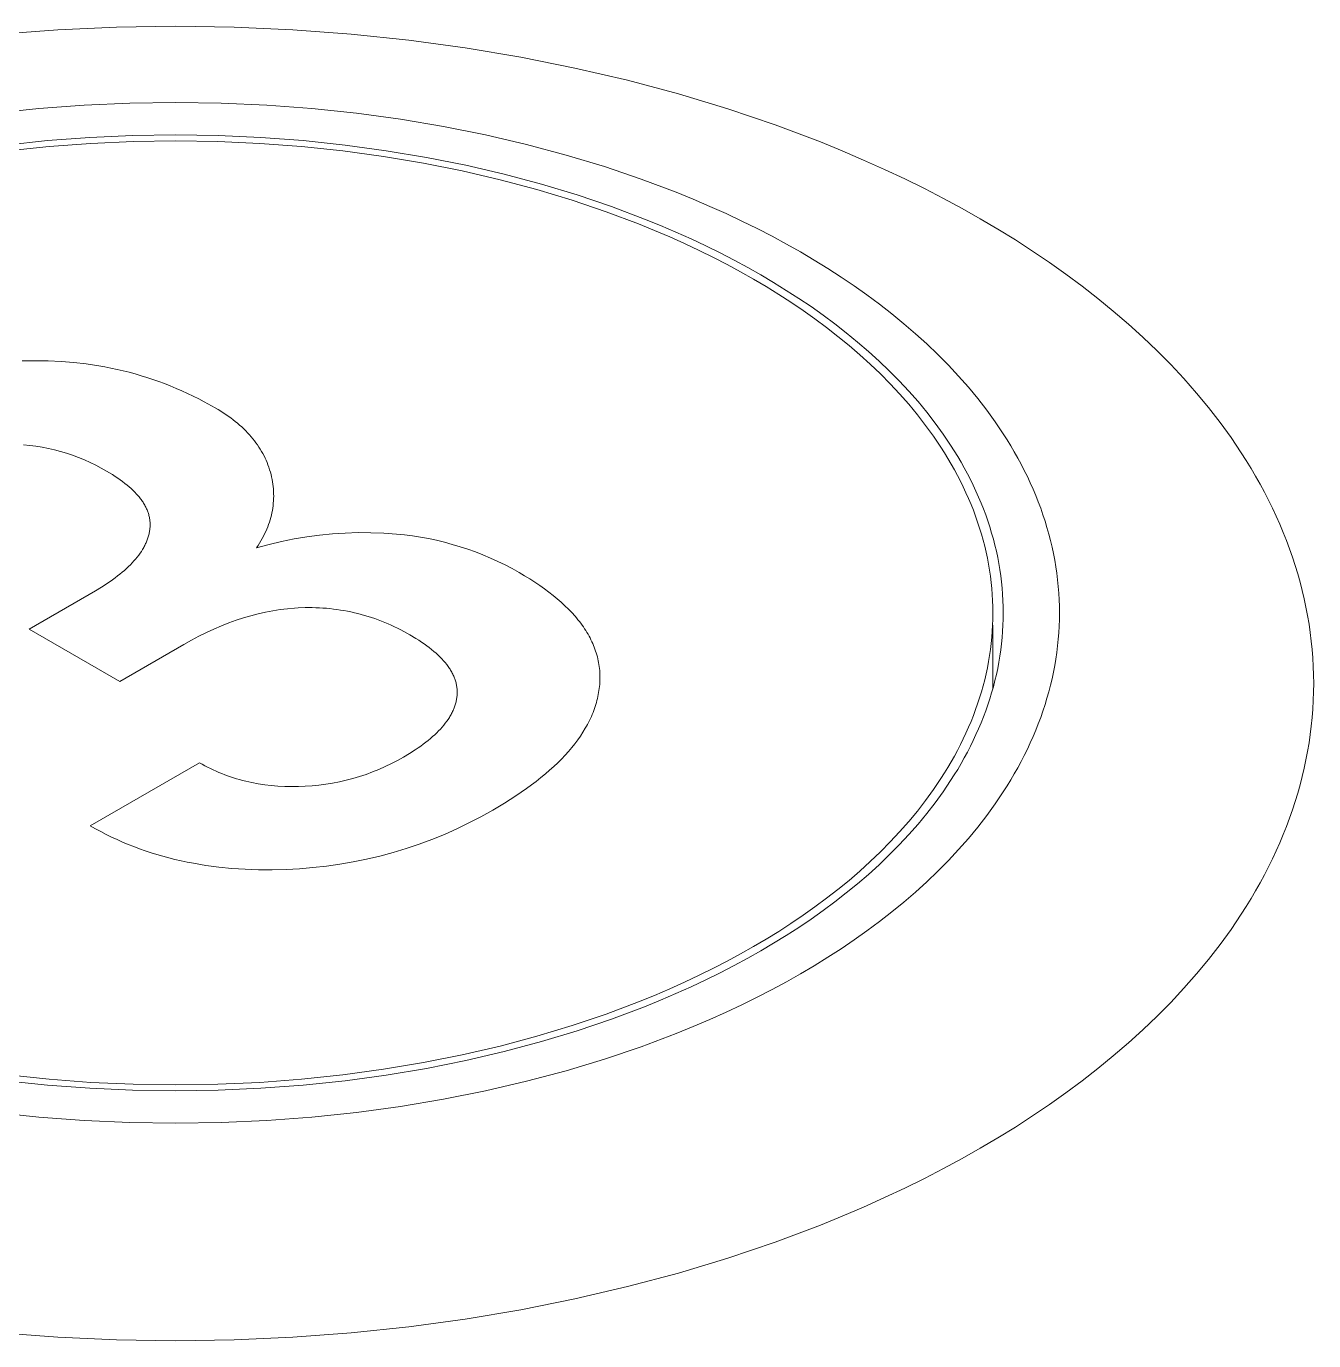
# Model space of a CAD drawing. Header units: inches. Extents: x -8 to 201, y -1 to 136.
# Drawn here: x 144.2291 to 144.5456, y 76.9521 to 77.2752 of the extents above; entities that cross this region are included whole.
import ezdxf

# ---------------------------------------------------------------- set-up
doc = ezdxf.new("R2010")
doc.units = ezdxf.units.IN
doc.layers.add('ZANO_R', color=7, linetype='Continuous', lineweight=0)

msp = doc.modelspace()

# ---------------------------------------------------------------- linework, layer by layer
at = {"layer": 'ZANO_R'}
for p, q in [((144.2369, 77.27431), (144.22259, 77.27324)), ((144.25131, 77.27496), (144.2369, 77.27431)), ((144.26579, 77.27517), (144.25131, 77.27496)), ((144.28027, 77.27496), (144.26579, 77.27517)), ((144.29469, 77.27431), (144.28027, 77.27496)), ((144.30899, 77.27324), (144.29469, 77.27431)), ((144.32313, 77.27175), (144.30899, 77.27324)), ((144.33704, 77.26985), (144.32313, 77.27175)), ((144.35067, 77.26756), (144.33704, 77.26985)), ((144.36398, 77.2649), (144.35067, 77.26756)), ((144.37692, 77.26189), (144.36398, 77.2649)), ((144.38946, 77.25854), (144.37692, 77.26189)), ((144.40157, 77.25488), (144.38946, 77.25854)), ((144.22127, 77.25378), (144.23224, 77.25494)), ((144.23224, 77.25494), (144.24335, 77.25577)), ((144.24335, 77.25577), (144.25455, 77.25627)), ((144.25455, 77.25627), (144.26579, 77.25644)), ((144.26579, 77.25644), (144.27704, 77.25627)), ((144.27704, 77.25627), (144.28823, 77.25577)), ((144.28823, 77.25577), (144.29934, 77.25494)), ((144.29934, 77.25494), (144.31032, 77.25378)), ((144.4132, 77.25094), (144.40157, 77.25488)), ((144.31032, 77.25378), (144.32112, 77.25231)), ((144.32112, 77.25231), (144.33171, 77.25053)), ((144.42434, 77.24674), (144.4132, 77.25094)), ((144.23437, 77.24706), (144.24478, 77.24784)), ((144.24478, 77.24784), (144.25526, 77.24831)), ((144.25526, 77.24831), (144.26579, 77.24847)), ((144.26579, 77.24847), (144.27632, 77.24831)), ((144.27632, 77.24831), (144.28681, 77.24784)), ((144.28681, 77.24784), (144.29721, 77.24706)), ((144.33171, 77.25053), (144.34204, 77.24846)), ((144.34204, 77.24846), (144.3521, 77.24612)), ((144.22409, 77.24598), (144.23437, 77.24706)), ((144.22462, 77.24454), (144.23477, 77.24561)), ((144.23477, 77.24561), (144.24504, 77.24638)), ((144.24504, 77.24638), (144.25539, 77.24685)), ((144.25539, 77.24685), (144.26579, 77.247)), ((144.26579, 77.247), (144.27619, 77.24685)), ((144.27619, 77.24685), (144.28655, 77.24638)), ((144.28655, 77.24638), (144.29682, 77.24561)), ((144.29682, 77.24561), (144.30697, 77.24454)), ((144.29721, 77.24706), (144.30749, 77.24598)), ((144.30697, 77.24454), (144.31696, 77.24318)), ((144.30749, 77.24598), (144.31761, 77.2446)), ((144.31761, 77.2446), (144.32752, 77.24294)), ((144.3521, 77.24612), (144.36184, 77.24352)), ((144.42972, 77.24455), (144.42434, 77.24674)), ((144.43497, 77.2423), (144.42972, 77.24455)), ((144.31696, 77.24318), (144.32675, 77.24154)), ((144.32675, 77.24154), (144.33631, 77.23963)), ((144.32752, 77.24294), (144.3372, 77.241)), ((144.36184, 77.24352), (144.37123, 77.24068)), ((144.44008, 77.24001), (144.43497, 77.2423)), ((144.33631, 77.23963), (144.34561, 77.23746)), ((144.3372, 77.241), (144.34662, 77.23881)), ((144.34662, 77.23881), (144.35574, 77.23637)), ((144.37123, 77.24068), (144.38027, 77.23762)), ((144.44507, 77.23766), (144.44008, 77.24001)), ((144.34561, 77.23746), (144.35461, 77.23506)), ((144.35461, 77.23506), (144.3633, 77.23243)), ((144.35574, 77.23637), (144.36454, 77.23371)), ((144.38027, 77.23762), (144.38892, 77.23436)), ((144.44991, 77.23527), (144.44507, 77.23766)), ((144.45463, 77.23284), (144.44991, 77.23527)), ((144.3633, 77.23243), (144.37166, 77.2296)), ((144.36454, 77.23371), (144.373, 77.23085)), ((144.38892, 77.23436), (144.3931, 77.23266)), ((144.3931, 77.23266), (144.39717, 77.23091)), ((144.4592, 77.23037), (144.45463, 77.23284)), ((144.37166, 77.2296), (144.37966, 77.22658)), ((144.373, 77.23085), (144.3811, 77.22779)), ((144.39717, 77.23091), (144.40115, 77.22913)), ((144.40115, 77.22913), (144.40502, 77.22731)), ((144.46364, 77.22786), (144.4592, 77.23037)), ((144.37966, 77.22658), (144.38352, 77.22501)), ((144.3811, 77.22779), (144.38501, 77.2262)), ((144.38352, 77.22501), (144.38729, 77.2234)), ((144.38501, 77.2262), (144.38883, 77.22457)), ((144.40502, 77.22731), (144.40878, 77.22545)), ((144.40878, 77.22545), (144.41244, 77.22356)), ((144.46799, 77.22529), (144.46364, 77.22786)), ((144.47227, 77.22265), (144.46799, 77.22529)), ((144.38729, 77.2234), (144.39096, 77.22175)), ((144.38883, 77.22457), (144.39255, 77.2229)), ((144.39255, 77.2229), (144.39617, 77.22119)), ((144.41244, 77.22356), (144.416, 77.22164)), ((144.47648, 77.21993), (144.47227, 77.22265)), ((144.39096, 77.22175), (144.39454, 77.22006)), ((144.39454, 77.22006), (144.39803, 77.21835)), ((144.39617, 77.22119), (144.3997, 77.21945)), ((144.3997, 77.21945), (144.40313, 77.21768)), ((144.416, 77.22164), (144.41944, 77.2197)), ((144.41944, 77.2197), (144.42282, 77.21771)), ((144.48062, 77.21713), (144.47648, 77.21993)), ((144.39803, 77.21835), (144.40141, 77.2166)), ((144.40141, 77.2166), (144.4047, 77.21482)), ((144.40313, 77.21768), (144.40646, 77.21588)), ((144.40646, 77.21588), (144.40968, 77.21406)), ((144.42282, 77.21771), (144.42614, 77.21565)), ((144.42614, 77.21565), (144.42941, 77.21354)), ((144.48468, 77.21425), (144.48062, 77.21713)), ((144.4047, 77.21482), (144.40789, 77.21302)), ((144.40789, 77.21302), (144.411, 77.21118)), ((144.40968, 77.21406), (144.41284, 77.2122)), ((144.41284, 77.2122), (144.41596, 77.21027)), ((144.42941, 77.21354), (144.43263, 77.21137)), ((144.48866, 77.2113), (144.48468, 77.21425)), ((144.411, 77.21118), (144.41408, 77.20928)), ((144.41408, 77.20928), (144.4171, 77.20733)), ((144.41596, 77.21027), (144.41902, 77.2083)), ((144.43263, 77.21137), (144.43578, 77.20913)), ((144.43578, 77.20913), (144.43887, 77.20684)), ((144.49255, 77.20827), (144.48866, 77.2113)), ((144.4171, 77.20733), (144.42008, 77.20532)), ((144.41902, 77.2083), (144.42203, 77.20626)), ((144.42203, 77.20626), (144.42499, 77.20417)), ((144.43887, 77.20684), (144.44189, 77.20448)), ((144.49634, 77.20517), (144.49255, 77.20827)), ((144.42008, 77.20532), (144.423, 77.20325)), ((144.423, 77.20325), (144.42585, 77.20113)), ((144.42499, 77.20417), (144.42788, 77.20202)), ((144.44189, 77.20448), (144.44484, 77.20207)), ((144.50003, 77.20199), (144.49634, 77.20517)), ((144.42585, 77.20113), (144.42865, 77.19896)), ((144.42788, 77.20202), (144.43071, 77.19982)), ((144.43071, 77.19982), (144.43347, 77.19756)), ((144.44484, 77.20207), (144.44771, 77.1996)), ((144.44771, 77.1996), (144.45049, 77.19708)), ((144.50362, 77.19873), (144.50003, 77.20199)), ((144.42865, 77.19896), (144.43137, 77.19673)), ((144.43137, 77.19673), (144.43402, 77.19444)), ((144.43347, 77.19756), (144.43615, 77.19525)), ((144.45049, 77.19708), (144.45319, 77.1945)), ((144.50709, 77.19541), (144.50362, 77.19873)), ((144.22813, 77.19291), (144.23134, 77.19298)), ((144.23134, 77.19298), (144.23453, 77.19294)), ((144.23453, 77.19294), (144.23768, 77.19279)), ((144.23768, 77.19279), (144.24079, 77.19254)), ((144.43402, 77.19444), (144.4366, 77.19211)), ((144.43615, 77.19525), (144.43876, 77.19288)), ((144.43876, 77.19288), (144.44128, 77.19046)), ((144.45319, 77.1945), (144.45579, 77.19186)), ((144.51045, 77.19202), (144.50709, 77.19541)), ((144.24079, 77.19254), (144.24388, 77.19219)), ((144.24388, 77.19219), (144.24541, 77.19197)), ((144.24541, 77.19197), (144.24693, 77.19173)), ((144.24693, 77.19173), (144.24844, 77.19146)), ((144.24844, 77.19146), (144.24994, 77.19116)), ((144.24994, 77.19116), (144.25144, 77.19084)), ((144.25144, 77.19084), (144.25293, 77.19049)), ((144.25293, 77.19049), (144.25441, 77.19012)), ((144.25441, 77.19012), (144.25588, 77.18972)), ((144.25588, 77.18972), (144.25734, 77.18929)), ((144.4366, 77.19211), (144.43909, 77.18972)), ((144.43909, 77.18972), (144.4415, 77.18728)), ((144.44128, 77.19046), (144.44372, 77.188)), ((144.45579, 77.19186), (144.4583, 77.18917)), ((144.51368, 77.18856), (144.51045, 77.19202)), ((144.25734, 77.18929), (144.2588, 77.18884)), ((144.2588, 77.18884), (144.26024, 77.18836)), ((144.26024, 77.18836), (144.26168, 77.18786)), ((144.26168, 77.18786), (144.26311, 77.18733)), ((144.26311, 77.18733), (144.26453, 77.18677)), ((144.26453, 77.18677), (144.26594, 77.18618)), ((144.4415, 77.18728), (144.44382, 77.1848)), ((144.44372, 77.188), (144.44607, 77.18548)), ((144.4583, 77.18917), (144.46071, 77.18644)), ((144.46071, 77.18644), (144.46302, 77.18365)), ((144.51678, 77.18503), (144.51368, 77.18856)), ((144.26594, 77.18618), (144.26735, 77.18558)), ((144.26735, 77.18558), (144.26874, 77.18494)), ((144.26874, 77.18494), (144.27013, 77.18428)), ((144.27013, 77.18428), (144.27151, 77.18359)), ((144.27151, 77.18359), (144.27288, 77.18288)), ((144.44382, 77.1848), (144.44605, 77.18226)), ((144.44607, 77.18548), (144.44833, 77.18291)), ((144.46302, 77.18365), (144.46521, 77.18081)), ((144.51975, 77.18144), (144.51678, 77.18503)), ((144.27288, 77.18288), (144.2756, 77.18137)), ((144.2756, 77.18137), (144.27627, 77.18097)), ((144.27627, 77.18097), (144.27693, 77.18057)), ((144.27693, 77.18057), (144.27756, 77.18017)), ((144.27756, 77.18017), (144.27819, 77.17975)), ((144.44605, 77.18226), (144.44818, 77.17969)), ((144.44833, 77.18291), (144.45049, 77.1803)), ((144.45049, 77.1803), (144.45255, 77.17765)), ((144.46521, 77.18081), (144.4673, 77.17793)), ((144.52258, 77.17779), (144.51975, 77.18144)), ((144.27819, 77.17975), (144.27879, 77.17933)), ((144.27879, 77.17933), (144.27938, 77.17891)), ((144.27938, 77.17891), (144.27996, 77.17847)), ((144.27996, 77.17847), (144.28052, 77.17803)), ((144.28052, 77.17803), (144.28106, 77.17759)), ((144.28106, 77.17759), (144.28158, 77.17714)), ((144.28158, 77.17714), (144.28209, 77.17668)), ((144.28209, 77.17668), (144.28259, 77.17621)), ((144.44818, 77.17969), (144.45021, 77.17706)), ((144.45021, 77.17706), (144.45214, 77.1744)), ((144.45255, 77.17765), (144.4545, 77.17495)), ((144.4673, 77.17793), (144.46927, 77.17501)), ((144.52527, 77.17408), (144.52258, 77.17779)), ((144.28259, 77.17621), (144.28307, 77.17574)), ((144.28307, 77.17574), (144.28353, 77.17527)), ((144.28353, 77.17527), (144.28398, 77.17478)), ((144.28398, 77.17478), (144.28441, 77.17429)), ((144.28441, 77.17429), (144.28482, 77.1738)), ((144.28482, 77.1738), (144.28522, 77.17329)), ((144.45214, 77.1744), (144.45396, 77.1717)), ((144.4545, 77.17495), (144.45635, 77.17221)), ((144.46927, 77.17501), (144.47021, 77.17353)), ((144.47021, 77.17353), (144.47112, 77.17204)), ((144.5278, 77.17032), (144.52527, 77.17408)), ((144.22999, 77.17215), (144.22846, 77.17229)), ((144.23152, 77.17195), (144.22999, 77.17215)), ((144.23305, 77.17171), (144.23152, 77.17195)), ((144.23457, 77.17141), (144.23305, 77.17171)), ((144.23608, 77.17107), (144.23457, 77.17141)), ((144.23758, 77.17067), (144.23608, 77.17107)), ((144.23906, 77.17023), (144.23758, 77.17067)), ((144.24053, 77.16973), (144.23906, 77.17023)), ((144.28522, 77.17329), (144.2856, 77.17278)), ((144.2856, 77.17278), (144.28597, 77.17227)), ((144.28597, 77.17227), (144.28632, 77.17175)), ((144.28632, 77.17175), (144.28666, 77.17122)), ((144.28666, 77.17122), (144.28698, 77.17069)), ((144.28698, 77.17069), (144.28728, 77.17015)), ((144.28728, 77.17015), (144.28757, 77.1696)), ((144.45396, 77.1717), (144.45483, 77.17033)), ((144.45483, 77.17033), (144.45568, 77.16896)), ((144.45635, 77.17221), (144.45723, 77.17083)), ((144.45723, 77.17083), (144.45808, 77.16944)), ((144.47112, 77.17204), (144.472, 77.17055)), ((144.472, 77.17055), (144.47285, 77.16904)), ((144.52901, 77.16841), (144.5278, 77.17032)), ((144.24198, 77.16919), (144.24053, 77.16973)), ((144.24341, 77.16861), (144.24198, 77.16919)), ((144.24482, 77.16798), (144.24341, 77.16861)), ((144.2462, 77.1673), (144.24482, 77.16798)), ((144.24756, 77.16658), (144.2462, 77.1673)), ((144.28757, 77.1696), (144.28784, 77.16904)), ((144.28784, 77.16904), (144.28809, 77.16849)), ((144.28809, 77.16849), (144.28833, 77.16792)), ((144.28833, 77.16792), (144.28855, 77.16735)), ((144.28855, 77.16735), (144.28876, 77.16677)), ((144.45568, 77.16896), (144.45649, 77.16757)), ((144.45649, 77.16757), (144.45727, 77.16618)), ((144.45808, 77.16944), (144.4589, 77.16803)), ((144.4589, 77.16803), (144.4597, 77.16662)), ((144.47285, 77.16904), (144.47367, 77.16753)), ((144.47367, 77.16753), (144.47445, 77.166)), ((144.53019, 77.1665), (144.52901, 77.16841)), ((144.24888, 77.16583), (144.24756, 77.16658)), ((144.2496, 77.1654), (144.24888, 77.16583)), ((144.25029, 77.16498), (144.2496, 77.1654)), ((144.25096, 77.16455), (144.25029, 77.16498)), ((144.2516, 77.16413), (144.25096, 77.16455)), ((144.25222, 77.1637), (144.2516, 77.16413)), ((144.25281, 77.16326), (144.25222, 77.1637)), ((144.28876, 77.16677), (144.28895, 77.16618)), ((144.28895, 77.16618), (144.28913, 77.16559)), ((144.28913, 77.16559), (144.28929, 77.165)), ((144.28929, 77.165), (144.28943, 77.1644)), ((144.28943, 77.1644), (144.28955, 77.16381)), ((144.28955, 77.16381), (144.28966, 77.16322)), ((144.45727, 77.16618), (144.45803, 77.16478)), ((144.45803, 77.16478), (144.45876, 77.16337)), ((144.4597, 77.16662), (144.46046, 77.1652)), ((144.46046, 77.1652), (144.4612, 77.16378)), ((144.4612, 77.16378), (144.4619, 77.16234)), ((144.47445, 77.166), (144.47521, 77.16447)), ((144.47521, 77.16447), (144.47593, 77.16293)), ((144.53132, 77.16457), (144.53019, 77.1665)), ((144.53241, 77.16263), (144.53132, 77.16457)), ((144.25338, 77.16283), (144.25281, 77.16326)), ((144.25392, 77.16239), (144.25338, 77.16283)), ((144.25444, 77.16196), (144.25392, 77.16239)), ((144.25493, 77.16152), (144.25444, 77.16196)), ((144.2554, 77.16108), (144.25493, 77.16152)), ((144.25585, 77.16063), (144.2554, 77.16108)), ((144.25626, 77.16019), (144.25585, 77.16063)), ((144.28966, 77.16322), (144.28975, 77.16263)), ((144.28975, 77.16263), (144.28983, 77.16204)), ((144.28983, 77.16204), (144.28988, 77.16145)), ((144.28988, 77.16145), (144.28992, 77.16086)), ((144.28992, 77.16086), (144.28994, 77.16027)), ((144.45876, 77.16337), (144.45945, 77.16195)), ((144.45945, 77.16195), (144.46012, 77.16053)), ((144.46012, 77.16053), (144.46076, 77.15909)), ((144.4619, 77.16234), (144.46258, 77.1609)), ((144.46258, 77.1609), (144.46322, 77.15945)), ((144.47593, 77.16293), (144.47662, 77.16138)), ((144.47662, 77.16138), (144.47727, 77.15982)), ((144.53347, 77.16068), (144.53241, 77.16263)), ((144.53448, 77.15872), (144.53347, 77.16068)), ((144.25666, 77.15974), (144.25626, 77.16019)), ((144.25685, 77.15951), (144.25666, 77.15974)), ((144.25703, 77.15929), (144.25685, 77.15951)), ((144.2572, 77.15906), (144.25703, 77.15929)), ((144.25737, 77.15884), (144.2572, 77.15906)), ((144.25753, 77.15861), (144.25737, 77.15884)), ((144.25769, 77.15839), (144.25753, 77.15861)), ((144.25784, 77.15816), (144.25769, 77.15839)), ((144.25798, 77.15793), (144.25784, 77.15816)), ((144.25812, 77.1577), (144.25798, 77.15793)), ((144.25825, 77.15747), (144.25812, 77.1577)), ((144.25838, 77.15724), (144.25825, 77.15747)), ((144.2585, 77.15701), (144.25838, 77.15724)), ((144.2898, 77.15734), (144.28972, 77.15676)), ((144.28986, 77.15793), (144.2898, 77.15734)), ((144.28991, 77.15851), (144.28986, 77.15793)), ((144.28994, 77.1591), (144.28991, 77.15851)), ((144.28994, 77.16027), (144.28995, 77.15968)), ((144.28995, 77.15968), (144.28994, 77.1591)), ((144.46076, 77.15909), (144.46136, 77.15765)), ((144.46136, 77.15765), (144.46194, 77.15621)), ((144.46322, 77.15945), (144.46384, 77.15799)), ((144.46384, 77.15799), (144.46442, 77.15653)), ((144.47727, 77.15982), (144.47789, 77.15826)), ((144.47789, 77.15826), (144.47848, 77.15669)), ((144.53545, 77.15674), (144.53448, 77.15872)), ((144.25861, 77.15678), (144.2585, 77.15701)), ((144.25871, 77.15655), (144.25861, 77.15678)), ((144.25882, 77.15632), (144.25871, 77.15655)), ((144.25891, 77.15609), (144.25882, 77.15632)), ((144.259, 77.15586), (144.25891, 77.15609)), ((144.25908, 77.15563), (144.259, 77.15586)), ((144.25915, 77.15539), (144.25908, 77.15563)), ((144.25922, 77.15516), (144.25915, 77.15539)), ((144.25929, 77.15493), (144.25922, 77.15516)), ((144.25934, 77.15469), (144.25929, 77.15493)), ((144.25939, 77.15446), (144.25934, 77.15469)), ((144.25944, 77.15422), (144.25939, 77.15446)), ((144.25947, 77.15398), (144.25944, 77.15422)), ((144.25951, 77.15375), (144.25947, 77.15398)), ((144.28923, 77.15443), (144.28907, 77.15385)), ((144.28938, 77.15501), (144.28923, 77.15443)), ((144.28951, 77.15559), (144.28938, 77.15501)), ((144.28962, 77.15618), (144.28951, 77.15559)), ((144.28972, 77.15676), (144.28962, 77.15618)), ((144.46194, 77.15621), (144.46248, 77.15476)), ((144.46248, 77.15476), (144.46299, 77.1533)), ((144.46442, 77.15653), (144.46497, 77.15506)), ((144.46497, 77.15506), (144.46549, 77.15358)), ((144.47848, 77.15669), (144.47903, 77.15512)), ((144.47903, 77.15512), (144.47955, 77.15353)), ((144.53637, 77.15476), (144.53545, 77.15674)), ((144.53726, 77.15277), (144.53637, 77.15476)), ((144.25936, 77.15063), (144.2594, 77.15087)), ((144.2594, 77.15087), (144.25944, 77.15112)), ((144.25944, 77.15112), (144.25948, 77.15136)), ((144.25948, 77.15136), (144.25951, 77.1516)), ((144.25953, 77.15351), (144.25951, 77.15375)), ((144.25951, 77.1516), (144.25954, 77.15184)), ((144.25955, 77.15327), (144.25953, 77.15351)), ((144.25954, 77.15184), (144.25955, 77.15208)), ((144.25956, 77.15304), (144.25955, 77.15327)), ((144.25955, 77.15208), (144.25957, 77.15232)), ((144.25957, 77.1528), (144.25956, 77.15304)), ((144.25957, 77.15256), (144.25957, 77.1528)), ((144.25957, 77.15232), (144.25957, 77.15256)), ((144.28798, 77.15096), (144.28772, 77.15039)), ((144.28823, 77.15154), (144.28798, 77.15096)), ((144.28847, 77.15212), (144.28823, 77.15154)), ((144.28868, 77.15269), (144.28847, 77.15212)), ((144.28888, 77.15327), (144.28868, 77.15269)), ((144.28907, 77.15385), (144.28888, 77.15327)), ((144.30753, 77.15062), (144.31069, 77.15072)), ((144.31069, 77.15072), (144.31385, 77.1507)), ((144.31385, 77.1507), (144.31701, 77.15058)), ((144.46299, 77.1533), (144.46347, 77.15184)), ((144.46347, 77.15184), (144.46392, 77.15037)), ((144.46549, 77.15358), (144.46597, 77.1521)), ((144.46597, 77.1521), (144.46643, 77.15062)), ((144.47955, 77.15353), (144.48003, 77.15195)), ((144.48003, 77.15195), (144.48048, 77.15036)), ((144.5381, 77.15076), (144.53726, 77.15277)), ((144.5389, 77.14875), (144.5381, 77.15076)), ((144.25812, 77.14729), (144.25824, 77.14753)), ((144.25824, 77.14753), (144.25836, 77.14776)), ((144.25836, 77.14776), (144.25847, 77.148)), ((144.25847, 77.148), (144.25858, 77.14824)), ((144.25858, 77.14824), (144.25868, 77.14848)), ((144.25868, 77.14848), (144.25878, 77.14872)), ((144.25878, 77.14872), (144.25887, 77.14895)), ((144.25887, 77.14895), (144.25896, 77.14919)), ((144.25896, 77.14919), (144.25904, 77.14943)), ((144.25904, 77.14943), (144.25911, 77.14967)), ((144.25911, 77.14967), (144.25918, 77.14991)), ((144.25918, 77.14991), (144.25924, 77.15015)), ((144.25924, 77.15015), (144.2593, 77.15039)), ((144.2593, 77.15039), (144.25936, 77.15063)), ((144.28575, 77.14695), (144.2888, 77.14779)), ((144.28612, 77.14752), (144.28575, 77.14695)), ((144.28648, 77.14809), (144.28612, 77.14752)), ((144.28681, 77.14867), (144.28648, 77.14809)), ((144.28713, 77.14924), (144.28681, 77.14867)), ((144.28743, 77.14981), (144.28713, 77.14924)), ((144.28772, 77.15039), (144.28743, 77.14981)), ((144.2888, 77.14779), (144.29188, 77.14853)), ((144.29188, 77.14853), (144.29497, 77.14916)), ((144.29497, 77.14916), (144.29809, 77.14969)), ((144.29809, 77.14969), (144.30123, 77.15011)), ((144.30123, 77.15011), (144.30437, 77.15042)), ((144.30437, 77.15042), (144.30753, 77.15062)), ((144.31701, 77.15058), (144.32017, 77.15035)), ((144.32017, 77.15035), (144.32213, 77.15015)), ((144.32213, 77.15015), (144.3241, 77.1499)), ((144.3241, 77.1499), (144.32606, 77.14959)), ((144.32606, 77.14959), (144.32802, 77.14923)), ((144.32802, 77.14923), (144.32997, 77.14882)), ((144.32997, 77.14882), (144.33191, 77.14835)), ((144.33191, 77.14835), (144.33383, 77.14783)), ((144.33383, 77.14783), (144.33575, 77.14726)), ((144.46392, 77.15037), (144.46433, 77.1489)), ((144.46433, 77.1489), (144.46472, 77.14742)), ((144.46643, 77.15062), (144.46685, 77.14912)), ((144.46685, 77.14912), (144.46723, 77.14763)), ((144.46723, 77.14763), (144.46759, 77.14613)), ((144.48048, 77.15036), (144.4809, 77.14876)), ((144.4809, 77.14876), (144.48128, 77.14716)), ((144.53966, 77.14673), (144.5389, 77.14875)), ((144.25561, 77.14376), (144.25601, 77.14423)), ((144.25601, 77.14423), (144.2564, 77.14469)), ((144.2564, 77.14469), (144.25676, 77.14516)), ((144.25676, 77.14516), (144.2571, 77.14563)), ((144.2571, 77.14563), (144.25742, 77.14611)), ((144.25742, 77.14611), (144.25772, 77.14658)), ((144.25772, 77.14658), (144.25786, 77.14681)), ((144.25786, 77.14681), (144.25799, 77.14705)), ((144.25799, 77.14705), (144.25812, 77.14729)), ((144.33575, 77.14726), (144.33764, 77.14664)), ((144.33764, 77.14664), (144.33952, 77.14597)), ((144.33952, 77.14597), (144.34138, 77.14524)), ((144.34138, 77.14524), (144.34322, 77.14447)), ((144.34322, 77.14447), (144.34503, 77.14365)), ((144.46472, 77.14742), (144.46507, 77.14594)), ((144.46507, 77.14594), (144.46538, 77.14446)), ((144.46538, 77.14446), (144.46567, 77.14297)), ((144.46759, 77.14613), (144.46791, 77.14463)), ((144.46791, 77.14463), (144.4682, 77.14312)), ((144.48128, 77.14716), (144.48162, 77.14555)), ((144.48162, 77.14555), (144.48193, 77.14394)), ((144.54037, 77.1447), (144.53966, 77.14673)), ((144.54104, 77.14266), (144.54037, 77.1447)), ((144.25271, 77.14098), (144.25325, 77.14144)), ((144.25325, 77.14144), (144.25377, 77.1419)), ((144.25377, 77.1419), (144.25426, 77.14236)), ((144.25426, 77.14236), (144.25473, 77.14283)), ((144.25473, 77.14283), (144.25518, 77.14329)), ((144.25518, 77.14329), (144.25561, 77.14376)), ((144.34503, 77.14365), (144.34682, 77.14279)), ((144.34682, 77.14279), (144.34858, 77.14188)), ((144.34858, 77.14188), (144.3503, 77.14092)), ((144.46567, 77.14297), (144.46592, 77.14148)), ((144.46592, 77.14148), (144.46614, 77.13998)), ((144.4682, 77.14312), (144.46845, 77.14161)), ((144.46845, 77.14161), (144.46867, 77.1401)), ((144.48193, 77.14394), (144.4822, 77.14233)), ((144.4822, 77.14233), (144.48243, 77.14071)), ((144.54166, 77.14062), (144.54104, 77.14266)), ((144.24763, 77.13732), (144.24904, 77.13823)), ((144.24904, 77.13823), (144.25035, 77.13914)), ((144.25035, 77.13914), (144.25097, 77.1396)), ((144.25097, 77.1396), (144.25158, 77.14006)), ((144.25158, 77.14006), (144.25216, 77.14052)), ((144.25216, 77.14052), (144.25271, 77.14098)), ((144.3503, 77.14092), (144.35164, 77.14013)), ((144.35164, 77.14013), (144.35292, 77.13934)), ((144.35292, 77.13934), (144.35416, 77.13854)), ((144.35416, 77.13854), (144.35536, 77.13773)), ((144.46614, 77.13998), (144.46632, 77.13849)), ((144.46632, 77.13849), (144.46647, 77.13699)), ((144.46867, 77.1401), (144.46886, 77.13858)), ((144.46886, 77.13858), (144.46901, 77.13706)), ((144.48243, 77.14071), (144.48263, 77.1391)), ((144.48263, 77.1391), (144.4828, 77.13748)), ((144.54224, 77.13857), (144.54166, 77.14062)), ((144.54277, 77.13651), (144.54224, 77.13857)), ((144.22981, 77.12699), (144.24615, 77.13642)), ((144.24615, 77.13642), (144.24763, 77.13732)), ((144.35536, 77.13773), (144.35651, 77.13692)), ((144.35651, 77.13692), (144.35761, 77.1361)), ((144.35761, 77.1361), (144.35866, 77.13527)), ((144.35866, 77.13527), (144.35967, 77.13444)), ((144.46647, 77.13699), (144.46659, 77.13549)), ((144.46659, 77.13549), (144.46668, 77.13399)), ((144.46901, 77.13706), (144.46913, 77.13555)), ((144.46913, 77.13555), (144.46922, 77.13403)), ((144.4828, 77.13748), (144.48293, 77.13585)), ((144.48293, 77.13585), (144.48302, 77.13423)), ((144.54326, 77.13445), (144.54277, 77.13651)), ((144.28974, 77.13151), (144.28794, 77.13117)), ((144.29153, 77.13179), (144.28974, 77.13151)), ((144.29331, 77.13201), (144.29153, 77.13179)), ((144.29509, 77.13216), (144.29331, 77.13201)), ((144.29598, 77.13222), (144.29509, 77.13216)), ((144.29772, 77.13228), (144.29598, 77.13222)), ((144.29858, 77.13229), (144.29772, 77.13228)), ((144.29944, 77.13228), (144.29858, 77.13229)), ((144.3003, 77.13226), (144.29944, 77.13228)), ((144.30117, 77.13223), (144.3003, 77.13226)), ((144.30203, 77.13218), (144.30117, 77.13223)), ((144.3029, 77.13211), (144.30203, 77.13218)), ((144.30376, 77.13203), (144.3029, 77.13211)), ((144.30463, 77.13193), (144.30376, 77.13203)), ((144.30549, 77.13182), (144.30463, 77.13193)), ((144.30635, 77.13169), (144.30549, 77.13182)), ((144.30721, 77.13155), (144.30635, 77.13169)), ((144.30807, 77.13139), (144.30721, 77.13155)), ((144.30893, 77.13121), (144.30807, 77.13139)), ((144.35967, 77.13444), (144.36063, 77.1336)), ((144.36063, 77.1336), (144.36155, 77.13275)), ((144.36155, 77.13275), (144.36242, 77.1319)), ((144.36242, 77.1319), (144.36324, 77.13104)), ((144.46668, 77.13399), (144.46673, 77.13249)), ((144.46673, 77.13249), (144.46674, 77.13098)), ((144.46922, 77.13403), (144.46927, 77.13251)), ((144.46927, 77.13251), (144.46929, 77.13098)), ((144.48302, 77.13423), (144.48307, 77.13261)), ((144.48307, 77.13261), (144.48309, 77.13098)), ((144.5437, 77.13238), (144.54326, 77.13445)), ((144.5441, 77.13031), (144.5437, 77.13238)), ((144.2789, 77.12851), (144.27708, 77.12778)), ((144.28072, 77.12916), (144.2789, 77.12851)), ((144.28253, 77.12976), (144.28072, 77.12916)), ((144.28434, 77.13029), (144.28253, 77.12976)), ((144.28614, 77.13076), (144.28434, 77.13029)), ((144.28794, 77.13117), (144.28614, 77.13076)), ((144.30978, 77.13102), (144.30893, 77.13121)), ((144.31063, 77.13082), (144.30978, 77.13102)), ((144.31147, 77.1306), (144.31063, 77.13082)), ((144.31231, 77.13036), (144.31147, 77.1306)), ((144.31315, 77.13011), (144.31231, 77.13036)), ((144.31398, 77.12985), (144.31315, 77.13011)), ((144.31481, 77.12957), (144.31398, 77.12985)), ((144.31563, 77.12927), (144.31481, 77.12957)), ((144.31644, 77.12896), (144.31563, 77.12927)), ((144.31725, 77.12864), (144.31644, 77.12896)), ((144.31805, 77.1283), (144.31725, 77.12864)), ((144.31885, 77.12795), (144.31805, 77.1283)), ((144.36324, 77.13104), (144.36402, 77.13017)), ((144.36402, 77.13017), (144.36439, 77.12974)), ((144.36439, 77.12974), (144.36475, 77.1293)), ((144.36475, 77.1293), (144.3651, 77.12886)), ((144.3651, 77.12886), (144.36543, 77.12842)), ((144.36543, 77.12842), (144.36576, 77.12797)), ((144.46673, 77.12948), (144.46668, 77.12798)), ((144.46674, 77.13098), (144.46673, 77.12948)), ((144.46927, 77.12946), (144.46922, 77.12794)), ((144.46929, 77.13098), (144.46927, 77.12946)), ((144.48307, 77.12936), (144.48302, 77.12774)), ((144.48309, 77.13098), (144.48307, 77.12936)), ((144.54445, 77.12824), (144.5441, 77.13031)), ((144.54475, 77.12616), (144.54445, 77.12824)), ((144.2521, 77.11412), (144.22981, 77.12699)), ((144.27158, 77.12524), (144.26974, 77.12427)), ((144.27342, 77.12615), (144.27158, 77.12524)), ((144.27525, 77.127), (144.27342, 77.12615)), ((144.27708, 77.12778), (144.27525, 77.127)), ((144.31963, 77.12759), (144.31885, 77.12795)), ((144.32041, 77.12721), (144.31963, 77.12759)), ((144.32118, 77.12682), (144.32041, 77.12721)), ((144.32194, 77.12642), (144.32118, 77.12682)), ((144.32344, 77.12558), (144.32194, 77.12642)), ((144.32492, 77.12469), (144.32344, 77.12558)), ((144.36576, 77.12797), (144.36607, 77.12753)), ((144.36607, 77.12753), (144.36637, 77.12708)), ((144.36637, 77.12708), (144.36666, 77.12664)), ((144.36666, 77.12664), (144.36694, 77.12619)), ((144.36694, 77.12619), (144.36721, 77.12573)), ((144.36721, 77.12573), (144.36746, 77.12528)), ((144.36746, 77.12528), (144.36771, 77.12483)), ((144.46647, 77.12498), (144.46632, 77.12348)), ((144.46659, 77.12648), (144.46647, 77.12498)), ((144.46668, 77.12798), (144.46659, 77.12648)), ((144.46674, 77.12798), (144.46674, 77.11247)), ((144.46901, 77.12491), (144.46886, 77.12339)), ((144.46913, 77.12642), (144.46901, 77.12491)), ((144.46922, 77.12794), (144.46913, 77.12642)), ((144.48293, 77.12612), (144.4828, 77.12449)), ((144.48302, 77.12774), (144.48293, 77.12612)), ((144.54501, 77.12407), (144.54475, 77.12616)), ((144.26789, 77.12323), (144.2521, 77.11412)), ((144.26974, 77.12427), (144.26789, 77.12323)), ((144.32563, 77.12424), (144.32492, 77.12469)), ((144.32631, 77.12379), (144.32563, 77.12424)), ((144.32696, 77.12334), (144.32631, 77.12379)), ((144.32759, 77.12289), (144.32696, 77.12334)), ((144.32819, 77.12244), (144.32759, 77.12289)), ((144.32877, 77.12198), (144.32819, 77.12244)), ((144.32932, 77.12153), (144.32877, 77.12198)), ((144.36771, 77.12483), (144.36794, 77.12437)), ((144.36794, 77.12437), (144.36816, 77.12391)), ((144.36816, 77.12391), (144.36837, 77.12345)), ((144.36837, 77.12345), (144.36856, 77.12299)), ((144.36856, 77.12299), (144.36875, 77.12253)), ((144.36875, 77.12253), (144.36892, 77.12206)), ((144.36892, 77.12206), (144.36909, 77.1216)), ((144.46614, 77.12199), (144.46592, 77.12049)), ((144.46632, 77.12348), (144.46614, 77.12199)), ((144.46867, 77.12187), (144.46845, 77.12036)), ((144.46886, 77.12339), (144.46867, 77.12187)), ((144.48263, 77.12287), (144.48243, 77.12126)), ((144.4828, 77.12449), (144.48263, 77.12287)), ((144.54522, 77.12199), (144.54501, 77.12407)), ((144.54539, 77.1199), (144.54522, 77.12199)), ((144.32985, 77.12107), (144.32932, 77.12153)), ((144.33035, 77.12061), (144.32985, 77.12107)), ((144.33082, 77.12015), (144.33035, 77.12061)), ((144.33128, 77.11969), (144.33082, 77.12015)), ((144.3317, 77.11922), (144.33128, 77.11969)), ((144.3321, 77.11876), (144.3317, 77.11922)), ((144.33248, 77.11829), (144.3321, 77.11876)), ((144.36909, 77.1216), (144.36924, 77.12113)), ((144.36924, 77.12113), (144.36938, 77.12066)), ((144.36938, 77.12066), (144.36951, 77.12019)), ((144.36951, 77.12019), (144.36962, 77.11971)), ((144.36962, 77.11971), (144.36973, 77.11924)), ((144.36973, 77.11924), (144.36982, 77.11876)), ((144.36982, 77.11876), (144.3699, 77.11828)), ((144.46567, 77.119), (144.46538, 77.11751)), ((144.46592, 77.12049), (144.46567, 77.119)), ((144.4682, 77.11885), (144.46791, 77.11734)), ((144.46845, 77.12036), (144.4682, 77.11885)), ((144.4822, 77.11964), (144.48193, 77.11803)), ((144.48243, 77.12126), (144.4822, 77.11964)), ((144.5455, 77.11781), (144.54539, 77.1199)), ((144.33265, 77.11806), (144.33248, 77.11829)), ((144.33282, 77.11782), (144.33265, 77.11806)), ((144.33299, 77.11759), (144.33282, 77.11782)), ((144.33315, 77.11735), (144.33299, 77.11759)), ((144.3333, 77.11712), (144.33315, 77.11735)), ((144.33345, 77.11688), (144.3333, 77.11712)), ((144.33359, 77.11664), (144.33345, 77.11688)), ((144.33372, 77.11641), (144.33359, 77.11664)), ((144.33385, 77.11617), (144.33372, 77.11641)), ((144.33397, 77.11593), (144.33385, 77.11617)), ((144.33408, 77.11569), (144.33397, 77.11593)), ((144.33419, 77.11546), (144.33408, 77.11569)), ((144.33429, 77.11522), (144.33419, 77.11546)), ((144.33439, 77.11498), (144.33429, 77.11522)), ((144.3699, 77.11828), (144.36997, 77.1178)), ((144.36997, 77.1178), (144.37003, 77.11732)), ((144.37003, 77.11732), (144.37008, 77.11684)), ((144.37008, 77.11684), (144.37011, 77.11635)), ((144.37011, 77.11635), (144.37013, 77.11587)), ((144.37013, 77.11587), (144.37015, 77.11538)), ((144.37015, 77.11538), (144.37015, 77.11489)), ((144.46507, 77.11603), (144.46472, 77.11455)), ((144.46538, 77.11751), (144.46507, 77.11603)), ((144.46759, 77.11584), (144.46723, 77.11434)), ((144.46791, 77.11734), (144.46759, 77.11584)), ((144.48162, 77.11642), (144.48128, 77.11481)), ((144.48193, 77.11803), (144.48162, 77.11642)), ((144.54557, 77.11572), (144.5455, 77.11781)), ((144.5456, 77.11363), (144.54557, 77.11572)), ((144.33447, 77.11474), (144.33439, 77.11498)), ((144.33456, 77.1145), (144.33447, 77.11474)), ((144.33463, 77.11426), (144.33456, 77.1145)), ((144.3347, 77.11402), (144.33463, 77.11426)), ((144.33477, 77.11378), (144.3347, 77.11402)), ((144.33482, 77.11354), (144.33477, 77.11378)), ((144.33487, 77.11329), (144.33482, 77.11354)), ((144.33492, 77.11305), (144.33487, 77.11329)), ((144.33496, 77.11281), (144.33492, 77.11305)), ((144.33499, 77.11257), (144.33496, 77.11281)), ((144.33501, 77.11232), (144.33499, 77.11257)), ((144.33503, 77.11208), (144.33501, 77.11232)), ((144.33504, 77.11184), (144.33503, 77.11208)), ((144.36991, 77.11191), (144.36983, 77.11142)), ((144.36998, 77.11241), (144.36991, 77.11191)), ((144.37003, 77.11291), (144.36998, 77.11241)), ((144.37008, 77.11341), (144.37003, 77.11291)), ((144.37011, 77.1139), (144.37008, 77.11341)), ((144.37014, 77.1144), (144.37011, 77.1139)), ((144.37015, 77.11489), (144.37014, 77.1144)), ((144.46433, 77.11307), (144.46392, 77.1116)), ((144.46472, 77.11455), (144.46433, 77.11307)), ((144.46685, 77.11285), (144.46643, 77.11135)), ((144.46723, 77.11434), (144.46685, 77.11285)), ((144.4809, 77.11321), (144.48048, 77.11161)), ((144.48128, 77.11481), (144.4809, 77.11321)), ((144.54557, 77.11154), (144.5456, 77.11363)), ((144.33465, 77.10865), (144.33472, 77.1089)), ((144.33472, 77.1089), (144.33478, 77.10914)), ((144.33478, 77.10914), (144.33483, 77.10939)), ((144.33483, 77.10939), (144.33488, 77.10963)), ((144.33488, 77.10963), (144.33492, 77.10988)), ((144.33492, 77.10988), (144.33496, 77.11012)), ((144.33496, 77.11012), (144.33499, 77.11037)), ((144.33499, 77.11037), (144.33501, 77.11061)), ((144.33501, 77.11061), (144.33503, 77.11086)), ((144.33503, 77.11086), (144.33504, 77.1111)), ((144.33505, 77.11159), (144.33504, 77.11184)), ((144.33504, 77.1111), (144.33505, 77.11135)), ((144.33505, 77.11135), (144.33505, 77.11159)), ((144.36927, 77.10894), (144.36912, 77.10845)), ((144.3694, 77.10943), (144.36927, 77.10894)), ((144.36952, 77.10993), (144.3694, 77.10943)), ((144.36964, 77.11042), (144.36952, 77.10993)), ((144.36974, 77.11092), (144.36964, 77.11042)), ((144.36983, 77.11142), (144.36974, 77.11092)), ((144.46347, 77.11013), (144.46299, 77.10867)), ((144.46392, 77.1116), (144.46347, 77.11013)), ((144.46597, 77.10987), (144.46549, 77.10839)), ((144.46643, 77.11135), (144.46597, 77.10987)), ((144.48003, 77.11002), (144.47955, 77.10844)), ((144.48048, 77.11161), (144.48003, 77.11002)), ((144.54539, 77.10736), (144.5455, 77.10945)), ((144.5455, 77.10945), (144.54557, 77.11154)), ((144.33313, 77.10528), (144.33328, 77.10552)), ((144.33328, 77.10552), (144.33342, 77.10576)), ((144.33342, 77.10576), (144.33355, 77.106)), ((144.33355, 77.106), (144.33368, 77.10624)), ((144.33368, 77.10624), (144.3338, 77.10648)), ((144.3338, 77.10648), (144.33392, 77.10672)), ((144.33392, 77.10672), (144.33403, 77.10696)), ((144.33403, 77.10696), (144.33414, 77.1072)), ((144.33414, 77.1072), (144.33424, 77.10744)), ((144.33424, 77.10744), (144.33433, 77.10768)), ((144.33433, 77.10768), (144.33442, 77.10793)), ((144.33442, 77.10793), (144.3345, 77.10817)), ((144.3345, 77.10817), (144.33458, 77.10841)), ((144.33458, 77.10841), (144.33465, 77.10865)), ((144.36803, 77.10552), (144.36781, 77.10503)), ((144.36824, 77.106), (144.36803, 77.10552)), ((144.36844, 77.10649), (144.36824, 77.106)), ((144.36863, 77.10698), (144.36844, 77.10649)), ((144.3688, 77.10747), (144.36863, 77.10698)), ((144.36897, 77.10796), (144.3688, 77.10747)), ((144.36912, 77.10845), (144.36897, 77.10796)), ((144.46194, 77.10576), (144.46136, 77.10432)), ((144.46248, 77.10721), (144.46194, 77.10576)), ((144.46299, 77.10867), (144.46248, 77.10721)), ((144.46497, 77.10691), (144.46442, 77.10544)), ((144.46549, 77.10839), (144.46497, 77.10691)), ((144.47903, 77.10685), (144.47848, 77.10528)), ((144.47955, 77.10844), (144.47903, 77.10685)), ((144.54522, 77.10527), (144.54539, 77.10736)), ((144.33049, 77.10197), (144.33094, 77.10244)), ((144.33094, 77.10244), (144.33136, 77.10291)), ((144.33136, 77.10291), (144.33176, 77.10338)), ((144.33176, 77.10338), (144.33214, 77.10385)), ((144.33214, 77.10385), (144.33249, 77.10433)), ((144.33249, 77.10433), (144.33282, 77.1048)), ((144.33282, 77.1048), (144.33298, 77.10504)), ((144.33298, 77.10504), (144.33313, 77.10528)), ((144.36655, 77.10262), (144.36597, 77.10166)), ((144.36682, 77.1031), (144.36655, 77.10262)), ((144.36709, 77.10358), (144.36682, 77.1031)), ((144.36734, 77.10406), (144.36709, 77.10358)), ((144.36758, 77.10455), (144.36734, 77.10406)), ((144.36781, 77.10503), (144.36758, 77.10455)), ((144.46076, 77.10288), (144.46012, 77.10144)), ((144.46136, 77.10432), (144.46076, 77.10288)), ((144.46322, 77.10252), (144.46258, 77.10107)), ((144.46384, 77.10398), (144.46322, 77.10252)), ((144.46442, 77.10544), (144.46384, 77.10398)), ((144.47789, 77.10371), (144.47727, 77.10215)), ((144.47848, 77.10528), (144.47789, 77.10371)), ((144.54475, 77.1011), (144.54501, 77.10318)), ((144.54501, 77.10318), (144.54522, 77.10527)), ((144.32672, 77.09872), (144.32733, 77.09918)), ((144.32733, 77.09918), (144.32791, 77.09964)), ((144.32791, 77.09964), (144.32847, 77.10011)), ((144.32847, 77.10011), (144.32901, 77.10057)), ((144.32901, 77.10057), (144.32953, 77.10103)), ((144.32953, 77.10103), (144.33002, 77.1015)), ((144.33002, 77.1015), (144.33049, 77.10197)), ((144.36468, 77.09976), (144.36397, 77.09882)), ((144.36534, 77.10071), (144.36468, 77.09976)), ((144.36597, 77.10166), (144.36534, 77.10071)), ((144.45945, 77.10002), (144.45876, 77.0986)), ((144.46012, 77.10144), (144.45945, 77.10002)), ((144.4619, 77.09963), (144.4612, 77.09819)), ((144.46258, 77.10107), (144.4619, 77.09963)), ((144.47593, 77.09904), (144.47521, 77.0975)), ((144.47662, 77.10059), (144.47593, 77.09904)), ((144.47727, 77.10215), (144.47662, 77.10059)), ((144.5441, 77.09694), (144.54445, 77.09902)), ((144.54445, 77.09902), (144.54475, 77.1011)), ((144.32183, 77.09554), (144.32334, 77.09644)), ((144.32334, 77.09644), (144.32476, 77.09735)), ((144.32476, 77.09735), (144.32544, 77.09781)), ((144.32544, 77.09781), (144.32609, 77.09826)), ((144.32609, 77.09826), (144.32672, 77.09872)), ((144.36158, 77.096), (144.36069, 77.09507)), ((144.36242, 77.09694), (144.36158, 77.096)), ((144.36321, 77.09788), (144.36242, 77.09694)), ((144.36397, 77.09882), (144.36321, 77.09788)), ((144.45727, 77.09579), (144.45649, 77.0944)), ((144.45803, 77.09719), (144.45727, 77.09579)), ((144.45876, 77.0986), (144.45803, 77.09719)), ((144.46046, 77.09677), (144.4597, 77.09535)), ((144.4612, 77.09819), (144.46046, 77.09677)), ((144.47445, 77.09597), (144.47367, 77.09444)), ((144.47521, 77.0975), (144.47445, 77.09597)), ((144.5437, 77.09487), (144.5441, 77.09694)), ((144.24487, 77.07865), (144.27169, 77.09413)), ((144.27169, 77.09413), (144.27235, 77.09376)), ((144.27235, 77.09376), (144.27303, 77.09339)), ((144.27303, 77.09339), (144.2737, 77.09304)), ((144.2737, 77.09304), (144.27439, 77.0927)), ((144.27439, 77.0927), (144.27508, 77.09238)), ((144.31581, 77.09252), (144.31735, 77.0932)), ((144.31735, 77.0932), (144.31887, 77.09394)), ((144.31887, 77.09394), (144.32037, 77.09472)), ((144.32037, 77.09472), (144.32183, 77.09554)), ((144.3588, 77.09323), (144.35778, 77.09231)), ((144.35977, 77.09415), (144.3588, 77.09323)), ((144.36069, 77.09507), (144.35977, 77.09415)), ((144.45568, 77.09301), (144.45483, 77.09164)), ((144.45649, 77.0944), (144.45568, 77.09301)), ((144.45808, 77.09253), (144.45723, 77.09114)), ((144.4589, 77.09394), (144.45808, 77.09253)), ((144.4597, 77.09535), (144.4589, 77.09394)), ((144.47285, 77.09293), (144.472, 77.09142)), ((144.47367, 77.09444), (144.47285, 77.09293)), ((144.54277, 77.09074), (144.54326, 77.0928)), ((144.54326, 77.0928), (144.5437, 77.09487)), ((144.27508, 77.09238), (144.27577, 77.09206)), ((144.27577, 77.09206), (144.27648, 77.09176)), ((144.27648, 77.09176), (144.27718, 77.09147)), ((144.27718, 77.09147), (144.2779, 77.0912)), ((144.2779, 77.0912), (144.27862, 77.09093)), ((144.27862, 77.09093), (144.27935, 77.09068)), ((144.27935, 77.09068), (144.28008, 77.09044)), ((144.28008, 77.09044), (144.28082, 77.09022)), ((144.28082, 77.09022), (144.28156, 77.09)), ((144.28156, 77.09), (144.28232, 77.0898)), ((144.28232, 77.0898), (144.28307, 77.08961)), ((144.28307, 77.08961), (144.28461, 77.08928)), ((144.30443, 77.08912), (144.30609, 77.08945)), ((144.30609, 77.08945), (144.30775, 77.08983)), ((144.30775, 77.08983), (144.3094, 77.09026)), ((144.3094, 77.09026), (144.31103, 77.09075)), ((144.31103, 77.09075), (144.31264, 77.09129)), ((144.31264, 77.09129), (144.31423, 77.09188)), ((144.31423, 77.09188), (144.31581, 77.09252)), ((144.35449, 77.08958), (144.3533, 77.08868)), ((144.35563, 77.09049), (144.35449, 77.08958)), ((144.35673, 77.0914), (144.35563, 77.09049)), ((144.35778, 77.09231), (144.35673, 77.0914)), ((144.45396, 77.09027), (144.45214, 77.08757)), ((144.45483, 77.09164), (144.45396, 77.09027)), ((144.45635, 77.08976), (144.4545, 77.08702)), ((144.45723, 77.09114), (144.45635, 77.08976)), ((144.47112, 77.08993), (144.47021, 77.08844)), ((144.472, 77.09142), (144.47112, 77.08993)), ((144.54224, 77.08869), (144.54277, 77.09074)), ((144.28461, 77.08928), (144.28617, 77.08899)), ((144.28617, 77.08899), (144.28775, 77.08875)), ((144.28775, 77.08875), (144.28936, 77.08856)), ((144.28936, 77.08856), (144.29099, 77.08842)), ((144.29099, 77.08842), (144.29265, 77.08833)), ((144.29265, 77.08833), (144.29433, 77.08829)), ((144.29433, 77.08829), (144.29604, 77.0883)), ((144.29604, 77.0883), (144.29771, 77.08836)), ((144.29771, 77.08836), (144.29939, 77.08847)), ((144.29939, 77.08847), (144.30107, 77.08863)), ((144.30107, 77.08863), (144.30275, 77.08885)), ((144.30275, 77.08885), (144.30443, 77.08912)), ((144.3508, 77.08689), (144.34948, 77.086)), ((144.35207, 77.08778), (144.3508, 77.08689)), ((144.3533, 77.08868), (144.35207, 77.08778)), ((144.45214, 77.08757), (144.45021, 77.0849)), ((144.4545, 77.08702), (144.45255, 77.08432)), ((144.46927, 77.08696), (144.4673, 77.08404)), ((144.47021, 77.08844), (144.46927, 77.08696)), ((144.54104, 77.08459), (144.54166, 77.08664)), ((144.54166, 77.08664), (144.54224, 77.08869)), ((144.34672, 77.08423), (144.34379, 77.08248)), ((144.34948, 77.086), (144.34672, 77.08423)), ((144.45021, 77.0849), (144.44818, 77.08228)), ((144.45255, 77.08432), (144.45049, 77.08167)), ((144.4673, 77.08404), (144.46521, 77.08116)), ((144.54037, 77.08256), (144.54104, 77.08459)), ((144.3409, 77.08087), (144.33795, 77.07934)), ((144.34379, 77.08248), (144.3409, 77.08087)), ((144.44605, 77.07971), (144.44382, 77.07717)), ((144.44818, 77.08228), (144.44605, 77.07971)), ((144.45049, 77.08167), (144.44833, 77.07906)), ((144.46521, 77.08116), (144.46302, 77.07832)), ((144.5389, 77.07851), (144.53966, 77.08053)), ((144.53966, 77.08053), (144.54037, 77.08256)), ((144.24616, 77.07792), (144.24487, 77.07865)), ((144.24746, 77.07722), (144.24616, 77.07792)), ((144.24878, 77.07654), (144.24746, 77.07722)), ((144.25011, 77.07589), (144.24878, 77.07654)), ((144.3319, 77.07655), (144.32881, 77.0753)), ((144.33495, 77.0779), (144.3319, 77.07655)), ((144.33795, 77.07934), (144.33495, 77.0779)), ((144.44382, 77.07717), (144.4415, 77.07469)), ((144.44607, 77.07649), (144.44372, 77.07397)), ((144.44833, 77.07906), (144.44607, 77.07649)), ((144.46302, 77.07832), (144.46071, 77.07553)), ((144.53726, 77.07449), (144.5381, 77.07649)), ((144.5381, 77.07649), (144.5389, 77.07851)), ((144.25146, 77.07526), (144.25011, 77.07589)), ((144.25282, 77.07466), (144.25146, 77.07526)), ((144.25419, 77.07408), (144.25282, 77.07466)), ((144.25558, 77.07353), (144.25419, 77.07408)), ((144.25698, 77.07301), (144.25558, 77.07353)), ((144.32567, 77.07413), (144.32249, 77.07306)), ((144.32881, 77.0753), (144.32567, 77.07413)), ((144.4415, 77.07469), (144.43909, 77.07225)), ((144.44372, 77.07397), (144.44128, 77.07151)), ((144.46071, 77.07553), (144.4583, 77.0728)), ((144.53637, 77.0725), (144.53726, 77.07449)), ((144.25839, 77.07251), (144.25698, 77.07301)), ((144.25982, 77.07203), (144.25839, 77.07251)), ((144.26126, 77.07159), (144.25982, 77.07203)), ((144.26272, 77.07116), (144.26126, 77.07159)), ((144.26419, 77.07076), (144.26272, 77.07116)), ((144.26567, 77.07039), (144.26419, 77.07076)), ((144.26717, 77.07004), (144.26567, 77.07039)), ((144.26868, 77.06972), (144.26717, 77.07004)), ((144.31279, 77.07045), (144.30951, 77.06977)), ((144.31605, 77.07122), (144.31279, 77.07045)), ((144.31929, 77.07209), (144.31605, 77.07122)), ((144.32249, 77.07306), (144.31929, 77.07209)), ((144.43909, 77.07225), (144.4366, 77.06986)), ((144.44128, 77.07151), (144.43876, 77.06909)), ((144.45579, 77.07011), (144.45319, 77.06747)), ((144.4583, 77.0728), (144.45579, 77.07011)), ((144.53448, 77.06854), (144.53545, 77.07051)), ((144.53545, 77.07051), (144.53637, 77.0725)), ((144.2702, 77.06943), (144.26868, 77.06972)), ((144.2733, 77.06891), (144.2702, 77.06943)), ((144.27644, 77.06849), (144.2733, 77.06891)), ((144.27964, 77.06818), (144.27644, 77.06849)), ((144.2829, 77.06797), (144.27964, 77.06818)), ((144.28621, 77.06786), (144.2829, 77.06797)), ((144.28958, 77.06785), (144.28621, 77.06786)), ((144.293, 77.06794), (144.28958, 77.06785)), ((144.2963, 77.06811), (144.293, 77.06794)), ((144.29961, 77.06837), (144.2963, 77.06811)), ((144.30292, 77.06874), (144.29961, 77.06837)), ((144.30622, 77.0692), (144.30292, 77.06874)), ((144.30951, 77.06977), (144.30622, 77.0692)), ((144.43402, 77.06753), (144.43137, 77.06524)), ((144.43615, 77.06672), (144.43347, 77.06441)), ((144.4366, 77.06986), (144.43402, 77.06753)), ((144.43876, 77.06909), (144.43615, 77.06672)), ((144.45319, 77.06747), (144.45049, 77.06489)), ((144.53347, 77.06658), (144.53448, 77.06854)), ((144.43137, 77.06524), (144.42865, 77.06301)), ((144.43347, 77.06441), (144.43071, 77.06215)), ((144.45049, 77.06489), (144.44771, 77.06237)), ((144.53132, 77.06269), (144.53241, 77.06463)), ((144.53241, 77.06463), (144.53347, 77.06658)), ((144.42585, 77.06084), (144.423, 77.05872)), ((144.42865, 77.06301), (144.42585, 77.06084)), ((144.43071, 77.06215), (144.42788, 77.05995)), ((144.44771, 77.06237), (144.44484, 77.0599)), ((144.52901, 77.05884), (144.53019, 77.06076)), ((144.53019, 77.06076), (144.53132, 77.06269)), ((144.423, 77.05872), (144.42008, 77.05665)), ((144.42499, 77.0578), (144.42203, 77.05571)), ((144.42788, 77.05995), (144.42499, 77.0578)), ((144.44189, 77.05749), (144.43887, 77.05513)), ((144.44484, 77.0599), (144.44189, 77.05749)), ((144.5278, 77.05694), (144.52901, 77.05884)), ((144.4171, 77.05464), (144.41408, 77.05269)), ((144.42008, 77.05665), (144.4171, 77.05464)), ((144.42203, 77.05571), (144.41902, 77.05367)), ((144.43887, 77.05513), (144.43578, 77.05284)), ((144.52527, 77.05318), (144.5278, 77.05694)), ((144.411, 77.05079), (144.40789, 77.04895)), ((144.41408, 77.05269), (144.411, 77.05079)), ((144.41596, 77.0517), (144.41284, 77.04977)), ((144.41902, 77.05367), (144.41596, 77.0517)), ((144.43263, 77.0506), (144.42941, 77.04843)), ((144.43578, 77.05284), (144.43263, 77.0506)), ((144.52258, 77.04947), (144.52527, 77.05318)), ((144.40789, 77.04895), (144.4047, 77.04715)), ((144.40968, 77.04791), (144.40646, 77.04609)), ((144.41284, 77.04977), (144.40968, 77.04791)), ((144.42941, 77.04843), (144.42614, 77.04632)), ((144.51975, 77.04582), (144.52258, 77.04947)), ((144.40141, 77.04537), (144.39803, 77.04362)), ((144.40313, 77.04429), (144.3997, 77.04252)), ((144.4047, 77.04715), (144.40141, 77.04537)), ((144.40646, 77.04609), (144.40313, 77.04429)), ((144.42282, 77.04426), (144.41944, 77.04227)), ((144.42614, 77.04632), (144.42282, 77.04426)), ((144.51678, 77.04223), (144.51975, 77.04582)), ((144.39454, 77.04191), (144.39096, 77.04022)), ((144.39803, 77.04362), (144.39454, 77.04191)), ((144.3997, 77.04252), (144.39617, 77.04078)), ((144.41944, 77.04227), (144.416, 77.04033)), ((144.51368, 77.0387), (144.51678, 77.04223)), ((144.38729, 77.03857), (144.38352, 77.03696)), ((144.39096, 77.04022), (144.38729, 77.03857)), ((144.39255, 77.03907), (144.38883, 77.0374)), ((144.39617, 77.04078), (144.39255, 77.03907)), ((144.41244, 77.03841), (144.40878, 77.03652)), ((144.416, 77.04033), (144.41244, 77.03841)), ((144.51045, 77.03524), (144.51368, 77.0387)), ((144.37966, 77.03539), (144.37166, 77.03237)), ((144.38352, 77.03696), (144.37966, 77.03539)), ((144.38501, 77.03577), (144.3811, 77.03418)), ((144.38883, 77.0374), (144.38501, 77.03577)), ((144.40502, 77.03466), (144.40115, 77.03284)), ((144.40878, 77.03652), (144.40502, 77.03466)), ((144.50709, 77.03185), (144.51045, 77.03524)), ((144.37166, 77.03237), (144.3633, 77.02954)), ((144.3811, 77.03418), (144.373, 77.03112)), ((144.40115, 77.03284), (144.39717, 77.03106)), ((144.50362, 77.02852), (144.50709, 77.03185)), ((144.3633, 77.02954), (144.35461, 77.02691)), ((144.36454, 77.02826), (144.35574, 77.0256)), ((144.373, 77.03112), (144.36454, 77.02826)), ((144.3931, 77.02931), (144.38892, 77.02761)), ((144.39717, 77.03106), (144.3931, 77.02931)), ((144.50003, 77.02527), (144.50362, 77.02852)), ((144.35461, 77.02691), (144.34561, 77.02451)), ((144.35574, 77.0256), (144.34662, 77.02316)), ((144.38892, 77.02761), (144.38027, 77.02435)), ((144.49634, 77.02209), (144.50003, 77.02527)), ((144.33631, 77.02234), (144.32675, 77.02043)), ((144.34561, 77.02451), (144.33631, 77.02234)), ((144.34662, 77.02316), (144.3372, 77.02097)), ((144.38027, 77.02435), (144.37123, 77.02129)), ((144.49255, 77.01899), (144.49634, 77.02209)), ((144.31696, 77.01879), (144.30697, 77.01743)), ((144.32675, 77.02043), (144.31696, 77.01879)), ((144.32752, 77.01903), (144.31761, 77.01737)), ((144.3372, 77.02097), (144.32752, 77.01903)), ((144.36184, 77.01845), (144.3521, 77.01585)), ((144.37123, 77.02129), (144.36184, 77.01845)), ((144.48866, 77.01596), (144.49255, 77.01899)), ((144.23437, 77.01491), (144.22409, 77.01599)), ((144.23477, 77.01636), (144.22462, 77.01743)), ((144.24504, 77.01559), (144.23477, 77.01636)), ((144.25539, 77.01512), (144.24504, 77.01559)), ((144.26579, 77.01497), (144.25539, 77.01512)), ((144.27619, 77.01512), (144.26579, 77.01497)), ((144.28655, 77.01559), (144.27619, 77.01512)), ((144.29682, 77.01636), (144.28655, 77.01559)), ((144.30697, 77.01743), (144.29682, 77.01636)), ((144.30749, 77.01599), (144.29721, 77.01491)), ((144.31761, 77.01737), (144.30749, 77.01599)), ((144.3521, 77.01585), (144.34204, 77.01351)), ((144.48468, 77.013), (144.48866, 77.01596)), ((144.24478, 77.01413), (144.23437, 77.01491)), ((144.25526, 77.01366), (144.24478, 77.01413)), ((144.26579, 77.0135), (144.25526, 77.01366)), ((144.27632, 77.01366), (144.26579, 77.0135)), ((144.28681, 77.01413), (144.27632, 77.01366)), ((144.29721, 77.01491), (144.28681, 77.01413)), ((144.34204, 77.01351), (144.33171, 77.01144)), ((144.48062, 77.01012), (144.48468, 77.013)), ((144.32112, 77.00966), (144.31032, 77.00819)), ((144.33171, 77.01144), (144.32112, 77.00966)), ((144.47648, 77.00733), (144.48062, 77.01012)), ((144.23224, 77.00703), (144.22127, 77.00819)), ((144.24335, 77.0062), (144.23224, 77.00703)), ((144.25455, 77.0057), (144.24335, 77.0062)), ((144.26579, 77.00553), (144.25455, 77.0057)), ((144.27704, 77.0057), (144.26579, 77.00553)), ((144.28823, 77.0062), (144.27704, 77.0057)), ((144.29934, 77.00703), (144.28823, 77.0062)), ((144.31032, 77.00819), (144.29934, 77.00703)), ((144.47227, 77.0046), (144.47648, 77.00733)), ((144.46799, 77.00196), (144.47227, 77.0046)), ((144.4592, 76.99689), (144.46364, 76.9994)), ((144.46364, 76.9994), (144.46799, 77.00196)), ((144.45463, 76.99442), (144.4592, 76.99689)), ((144.44991, 76.99199), (144.45463, 76.99442)), ((144.44008, 76.98725), (144.44507, 76.9896)), ((144.44507, 76.9896), (144.44991, 76.99199)), ((144.43497, 76.98495), (144.44008, 76.98725)), ((144.42434, 76.98052), (144.42972, 76.98271)), ((144.42972, 76.98271), (144.43497, 76.98495)), ((144.4132, 76.97632), (144.42434, 76.98052)), ((144.40157, 76.97238), (144.4132, 76.97632)), ((144.38946, 76.96872), (144.40157, 76.97238)), ((144.37692, 76.96537), (144.38946, 76.96872)), ((144.36398, 76.96236), (144.37692, 76.96537)), ((144.35067, 76.9597), (144.36398, 76.96236)), ((144.32313, 76.95551), (144.33704, 76.95741)), ((144.33704, 76.95741), (144.35067, 76.9597)), ((144.22259, 76.95402), (144.2369, 76.95295)), ((144.29469, 76.95295), (144.30899, 76.95402)), ((144.30899, 76.95402), (144.32313, 76.95551)), ((144.2369, 76.95295), (144.25131, 76.9523)), ((144.25131, 76.9523), (144.26579, 76.95208)), ((144.26579, 76.95208), (144.28027, 76.9523)), ((144.28027, 76.9523), (144.29469, 76.95295))]:
    msp.add_line(p, q, dxfattribs=at)

doc.saveas('drawing.dxf')
